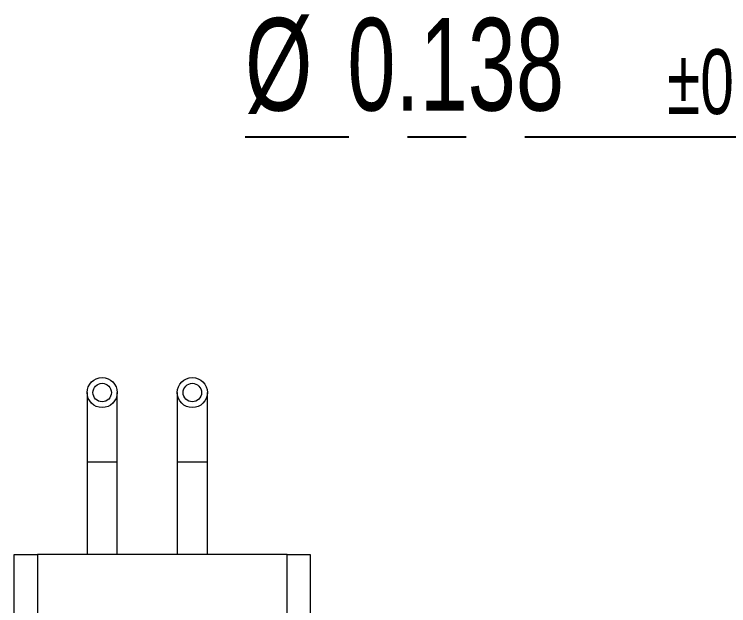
# Model space of a CAD drawing. Header units: inches. Extents: x 0.2 to 16.3, y 0.2 to 11.5.
# Drawn here: x 1.97 to 3.186, y 7.98 to 8.987 of the extents above; entities that cross this region are included whole.
import ezdxf

# ---------------------------------------------------------------- set-up
doc = ezdxf.new("R2010")
doc.units = ezdxf.units.IN
doc.header["$MEASUREMENT"] = 0
doc.linetypes.add('CENTERX2', pattern=[0.8, 0.5, -0.1, 0.1, -0.1])
doc.layers.add('CENTER_LINE', color=7, linetype='CENTERX2')
doc.styles.add('SLDTEXTSTYLE0', font='TXT', dxfattribs={"width": 0.7})
doc.dimstyles.new('SLDDIMSTYLE3', dxfattribs={"dimtxt": 0.15748, "dimasz": 0.13, "dimexe": 0, "dimexo": 0.0625, "dimgap": 0.03937, "dimtad": 0, "dimtih": 1, "dimtoh": 1, "dimdec": 3, "dimrnd": 1e-09, "dimdsep": 46, "dimtxsty": 'SLDTEXTSTYLE0', "dimsah": 1, "dimcen": 0, "dimadec": 0, "dimazin": 2, "dimtol": 1, "dimtp": 0.003937, "dimtm": 0.003937, "dimtfac": 1, "dimtdec": 3, "dimtmove": 0, "dimatfit": 3, "dimfxl": 1, "dimfrac": 2, "dimtolj": 1, "dimarcsym": 0})

# ---------------------------------------------------------------- blocks, each defined once
blk = doc.blocks.new('_D_4')
at = {"layer": 'CENTER_LINE'}
for p, q in [((4.1395, 8.778), (2.3629, 8.778)), ((4.3237, 7.1763), (4.1395, 8.778)), ((4.3394, 7.0394), (4.3237, 7.1763)), ((4.3394, 7.0394), (4.368, 6.791))]:
    blk.add_line(p, q, dxfattribs=at)
for points in [[(4.3237, 7.1763), (4.3287, 7.3077), (4.2889, 7.3032)], [(4.3394, 7.0394), (4.3344, 6.908), (4.3741, 6.9125)]]:
    blk.add_solid(points, dxfattribs=at)
at = {"layer": 'CENTER_LINE', "attachment_point": 1, "style": 'SLDTEXTSTYLE0'}
for s, insert, char_height in [('%%c', (2.3629, 8.981), 0.15748), ('0.138', (2.5372, 8.981), 0.15748), ('HOLE', (3.5853, 8.981), 0.15748), ('±0.004', (3.0812, 8.9279), 0.11024)]:
    blk.add_mtext(s, dxfattribs=dict(at, insert=insert, char_height=char_height))

msp = doc.modelspace()

# ---------------------------------------------------------------- linework, layer by layer
at = {"color": 7, "linetype": 'Continuous', "lineweight": 18}
for p, q in [((2.0941, 8.3434), (2.0941, 8.2253)), ((2.1453, 8.2253), (2.1453, 8.3434)), ((2.2476, 8.3434), (2.2476, 8.2253)), ((2.2988, 8.2253), (2.2988, 8.3434)), ((2.0941, 8.2253), (2.0941, 8.0678)), ((2.1453, 8.0678), (2.1453, 8.2253)), ((2.2476, 8.2253), (2.2476, 8.0678)), ((2.2988, 8.0678), (2.2988, 8.2253)), ((1.9701, 7.8985), (1.9701, 8.0678)), ((2.0095, 8.0678), (2.0095, 7.8985)), ((2.4347, 8.0678), (2.0095, 8.0678)), ((2.4347, 7.8985), (2.4347, 8.0678)), ((2.474, 8.0678), (2.474, 7.8985))]:
    msp.add_line(p, q, dxfattribs=at)
at = {"color": 8, "linetype": 'Continuous', "lineweight": 18}
for p, q in [((2.0941, 8.2253), (2.1453, 8.2253)), ((2.2476, 8.2253), (2.2988, 8.2253))]:
    msp.add_line(p, q, dxfattribs=at)
at = {"color": 7, "linetype": 'Continuous', "lineweight": 18}
for centre, radius in [((2.1197, 8.3434), 0.0256), ((2.2732, 8.3434), 0.0256), ((2.1197, 8.3434), 0.0157), ((2.2732, 8.3434), 0.0157)]:
    msp.add_circle(centre, radius, dxfattribs=at)
for points in [[(1.9701, 8.0678), (1.9707, 8.0678), (1.9719, 8.0678), (1.981, 8.0678), (1.994, 8.0678), (2.0043, 8.0678), (2.0095, 8.0678)], [(2.4347, 8.0678), (2.4398, 8.0678), (2.4501, 8.0678), (2.4631, 8.0678), (2.4722, 8.0678), (2.4734, 8.0678), (2.474, 8.0678)]]:
    msp.add_open_spline(points, degree=3, dxfattribs=at)

# ---------------------------------------------------------------- dimensions: what is measured, and where the dimension line sits
at = {"layer": 'CENTER_LINE'}
dim = msp.add_diameter_dim_2p(p1=(4.3237, 7.1763), p2=(4.3394, 7.0394), text='<> HOLE', dimstyle='SLDDIMSTYLE3', dxfattribs=at)
dim.commit()
dim.dimension.update_dxf_attribs({"geometry": '_D_4', "text_midpoint": (3.2199, 8.8895), "dimtype": 163})

doc.saveas('drawing.dxf')
